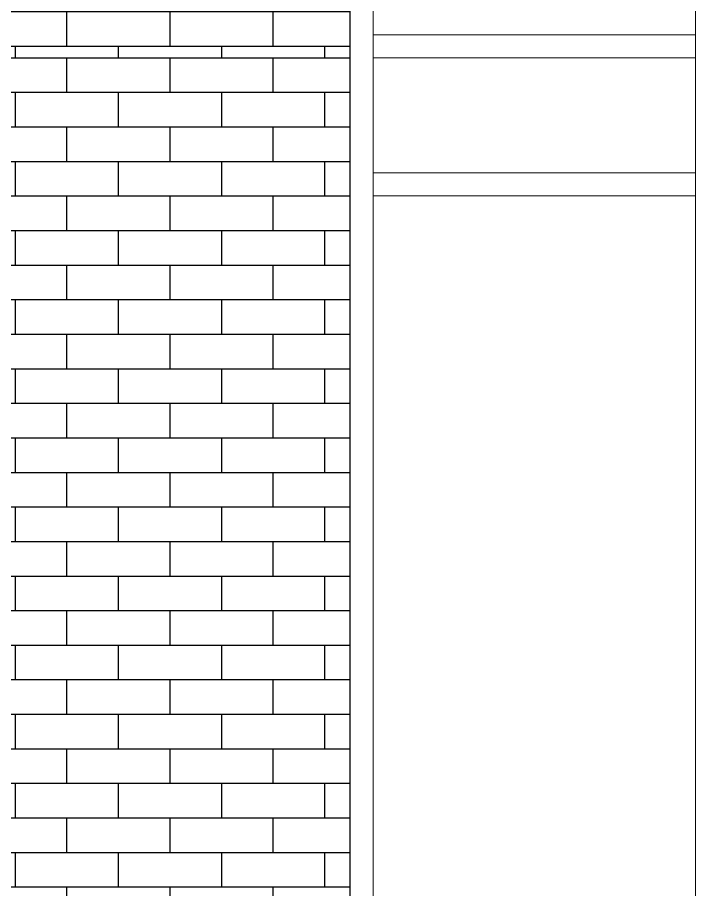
# Model space of a CAD drawing. Header units: metres. Extents: x 42 to 294, y -52 to 32.
# Drawn here: x 268.66 to 270.132, y -30.974 to -29.081 of the extents above; entities that cross this region are included whole.
import ezdxf

# ---------------------------------------------------------------- set-up
doc = ezdxf.new("R2010")
doc.units = ezdxf.units.M
doc.header["$LTSCALE"] = 0.15
doc.layers.add('A-WALL', color=2, linetype='Continuous', lineweight=30)
doc.layers.add('A-WALLCWM', color=6, linetype='Continuous', lineweight=9)

# ---------------------------------------------------------------- blocks, each defined once
blk = doc.blocks.new('Montante rectangular - Montante rectangular - 5x10 cm Aluminio-103-Sur')
at = {"layer": 'A-WALLCWM'}
blk.add_line((17.3336, 17.4), (17.3336, 19.9), dxfattribs=at)
blk = doc.blocks.new('Montante rectangular - Montante rectangular - 5x10 cm Aluminio-44-Sur')
at = {"layer": 'A-WALLCWM'}
blk.add_line((17.3336, 11.5), (17.3336, 11.8), dxfattribs=at)
blk = doc.blocks.new('Montante rectangular - Montante rectangular - 5x10 cm Aluminio-43-Sur')
at = {"layer": 'A-WALLCWM'}
blk.add_line((16.6336, 11.5), (16.6336, 9), dxfattribs=at)
blk = doc.blocks.new('Montante rectangular - Montante rectangular - 5x10 cm Aluminio-45-Sur')
at = {"layer": 'A-WALLCWM'}
blk.add_line((16.6336, 17.4), (16.6336, 17.1), dxfattribs=at)
blk = doc.blocks.new('Montante rectangular - Montante rectangular - 5x10 cm Aluminio-42-Sur')
at = {"layer": 'A-WALLCWM'}
for p, q in [((16.6336, 3.075), (16.6336, 3.125)), ((17.3336, 3.125), (16.6336, 3.125)), ((17.3336, 3.125), (17.3336, 3.075)), ((17.3336, 3.075), (16.6336, 3.075))]:
    blk.add_line(p, q, dxfattribs=at)

msp = doc.modelspace()

# ---------------------------------------------------------------- hatches: boundary and pattern name
at = {"layer": 'A-WALL'}
h = msp.add_hatch(dxfattribs=at)
h.set_pattern_fill('FP1_28', color=256, style=0, pattern_type=2)
h.set_pattern_definition([(180, (273.58259, -29.14309), (-9e-18, -0.075), []), (270, (273.58259, -29.14309), (0.112, -0.075), [0.075, -0.075])])
h.paths.add_polyline_path([(268.2322, -26.3431), (268.2322, -29.1431), (269.3822, -29.1431), (269.3822, -26.3431)], flags=0)
h = msp.add_hatch(dxfattribs=at)
h.set_pattern_fill('FP1_24', color=256, style=0, pattern_type=2)
h.set_pattern_definition([(180, (273.58259, -31.94309), (-9e-18, -0.075), []), (270, (273.58259, -31.94309), (0.112, -0.075), [0.075, -0.075])])
h.paths.add_polyline_path([(268.2322, -29.1431), (268.2322, -31.9431), (269.3822, -31.9431), (269.3822, -29.1431)], flags=0)

# ---------------------------------------------------------------- linework, layer by layer
for p, q in [((269.3822, -29.1431), (269.3822, -21.5431)), ((269.3822, -42.5996), (269.3822, -29.1431))]:
    msp.add_line(p, q, dxfattribs=at)

# ---------------------------------------------------------------- block references
at = {"layer": 'A-WALLCWM'}
for name, p in [('Montante rectangular - Montante rectangular - 5x10 cm Aluminio-43-Sur', (252.7986, -38.1431)), ('Montante rectangular - Montante rectangular - 5x10 cm Aluminio-103-Sur', (252.7986, -46.5431)), ('Montante rectangular - Montante rectangular - 5x10 cm Aluminio-42-Sur', (252.7986, -32.2431)), ('Montante rectangular - Montante rectangular - 5x10 cm Aluminio-45-Sur', (252.7986, -46.5431)), ('Montante rectangular - Montante rectangular - 5x10 cm Aluminio-44-Sur', (252.7986, -40.9431)), ('Montante rectangular - Montante rectangular - 5x10 cm Aluminio-42-Sur', (252.7986, -32.5431)), ('Montante rectangular - Montante rectangular - 5x10 cm Aluminio-43-Sur', (252.7986, -40.9431)), ('Montante rectangular - Montante rectangular - 5x10 cm Aluminio-103-Sur', (252.7986, -49.3431))]:
    msp.add_blockref(name, p, dxfattribs=at)

doc.saveas('drawing.dxf')
